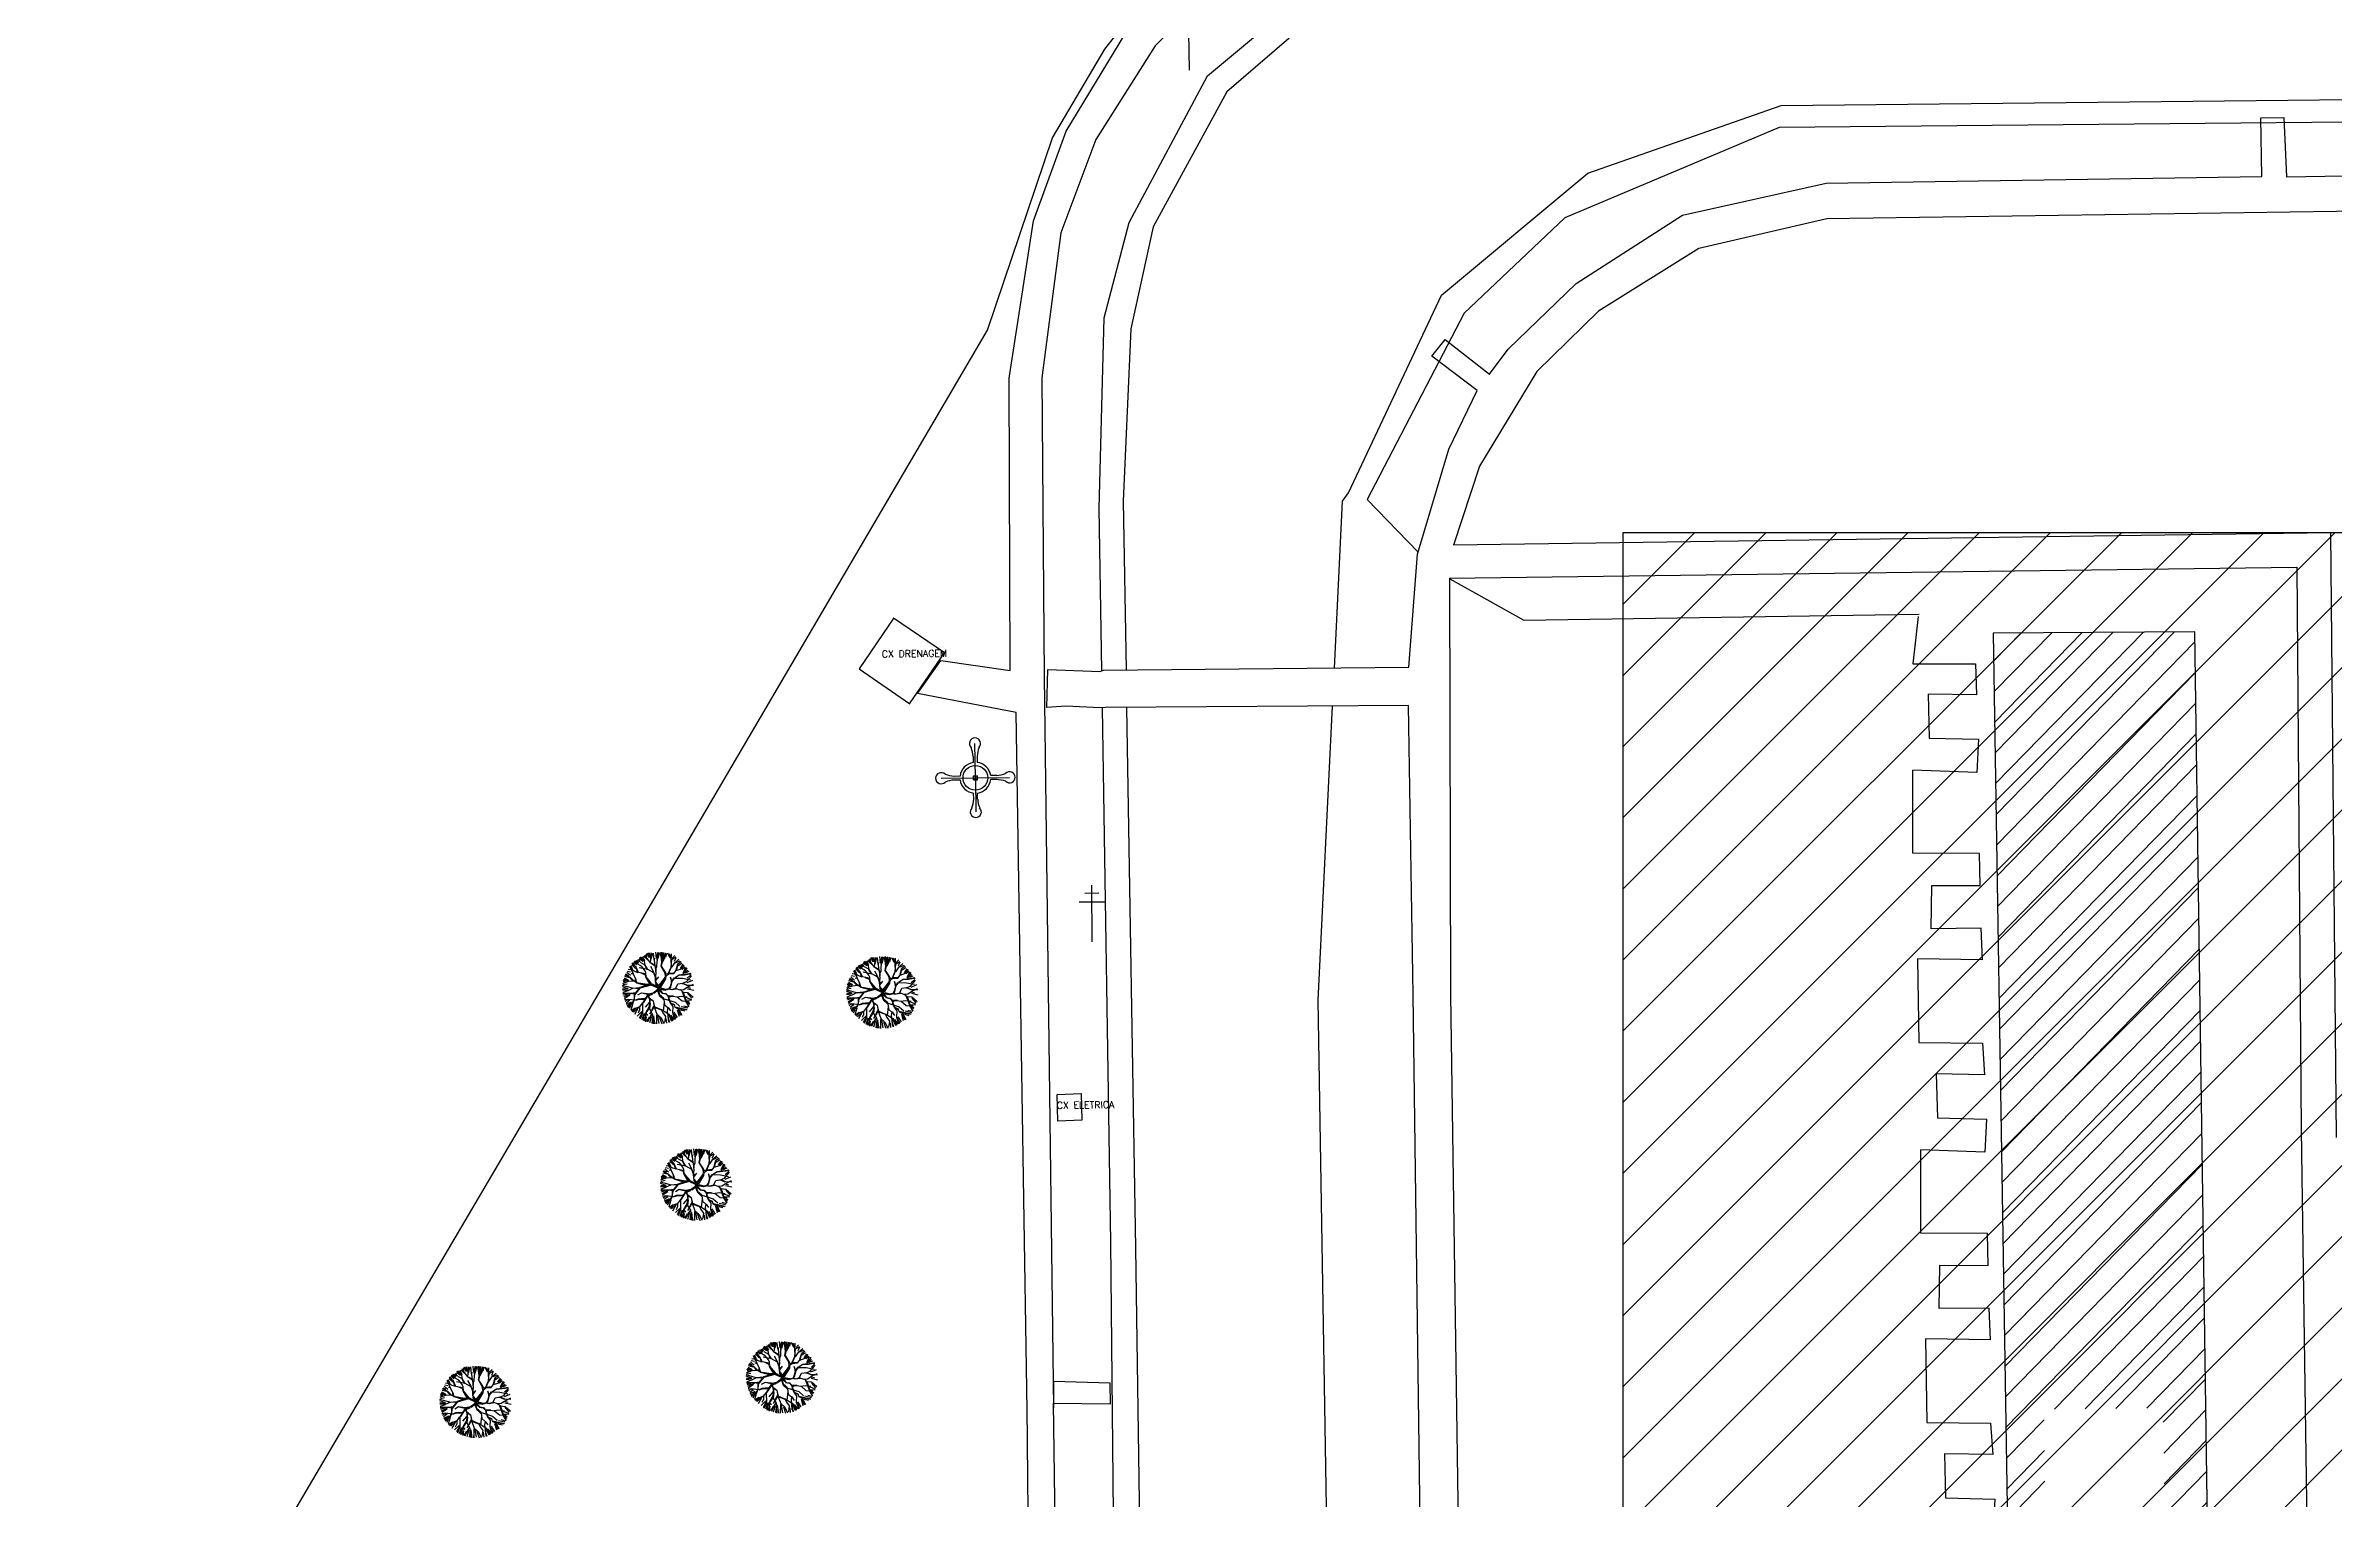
# Model space of a CAD drawing. Header units: metres. Extents: x 341 to 459, y 1341 to 1425.
# Drawn here: x 448.306 to 450.232, y 1418.785 to 1420.009 of the extents above; entities that cross this region are included whole.
import ezdxf

# ---------------------------------------------------------------- set-up
doc = ezdxf.new("R2010")
doc.units = ezdxf.units.M
doc.linetypes.add('CONTINUO', pattern=[0])
for name, color, linetype in [('.', 1, 'Continuous'), ('AVR', 3, 'CONTINUO'), ('B.ACESSO', 8, 'CONTINUO'), ('TORNEIRA', 7, 'CONTINUO')]:
    doc.layers.add(name, color=color, linetype=linetype)
doc.styles.add('ROMANS', font='ROMANS.SHX')

# ---------------------------------------------------------------- blocks, each defined once
blk = doc.blocks.new('A$C08C43EE7')
at = {"layer": 'AVR', "color": 252, "true_color": 0x939598}
for p, q in [((0.963, 2.871), (1.023, 2.803)), ((1.043, 2.761), (1.024, 2.903)), ((1.084, 2.902), (1.228, 2.674)), ((1.276, 2.632), (1.133, 2.928)), ((1.22, 2.939), (1.266, 2.773)), ((1.276, 2.832), (1.256, 2.96)), ((1.276, 2.96), (1.288, 2.839)), ((1.282, 2.599), (1.301, 2.967)), ((1.398, 2.749), (1.327, 2.96)), ((1.404, 2.754), (1.43, 2.98)), ((1.485, 2.742), (1.568, 2.978)), ((1.485, 2.97), (1.485, 2.742)), ((1.501, 2.561), (1.624, 2.98)), ((1.667, 2.947), (1.697, 2.781)), ((1.785, 2.742), (1.7, 2.973)), ((1.788, 2.841), (1.849, 2.947)), ((1.788, 2.939), (1.788, 2.841)), ((1.791, 2.749), (1.888, 2.922)), ((1.947, 2.894), (1.842, 2.72)), ((1.947, 2.682), (2.001, 2.871)), ((0.316, 1.833), (0.077, 1.943)), ((0.304, 2.008), (0.099, 2.031)), ((0.288, 1.871), (0.107, 1.985)), ((0.283, 2.027), (0.129, 2.09)), ((0.44, 2.068), (0.145, 2.129)), ((0.433, 2.099), (0.175, 2.189)), ((0.463, 2.148), (0.212, 2.258)), ((0.463, 2.155), (0.238, 2.265)), ((0.508, 2.155), (0.257, 2.29)), ((0.463, 2.027), (0.283, 2.027)), ((0.53, 2.174), (0.341, 2.371)), ((0.458, 2.02), (0.361, 1.949)), ((0.682, 2.334), (0.41, 2.485)), ((0.593, 2.271), (0.463, 2.341)), ((0.869, 2.148), (0.463, 2.148)), ((0.709, 1.884), (0.463, 2.027)), ((0.657, 1.878), (0.464, 2.02)), ((0.501, 2.531), (0.682, 2.334)), ((0.657, 2.439), (0.521, 2.587)), ((0.576, 2.622), (0.682, 2.454)), ((0.863, 2.548), (0.586, 2.639)), ((0.709, 2.271), (0.593, 2.271)), ((0.721, 2.278), (0.657, 2.439)), ((0.667, 2.697), (0.789, 2.622)), ((0.915, 1.852), (0.702, 2.039)), ((0.869, 2.561), (0.709, 2.761)), ((0.882, 2.155), (0.721, 2.278)), ((0.734, 2.761), (0.863, 2.594)), ((0.863, 2.594), (0.76, 2.787)), ((0.902, 2.574), (0.779, 2.8)), ((0.841, 2.819), (0.932, 2.606)), ((1.012, 2.491), (0.869, 2.561)), ((1.127, 1.994), (0.869, 2.148)), ((1.198, 1.917), (0.895, 2.123)), ((0.902, 2.826), (1.015, 2.674)), ((1.012, 2.503), (0.902, 2.574)), ((1.03, 2.697), (0.992, 2.774)), ((0.998, 2.445), (1.043, 2.761)), ((0.998, 2.445), (1.05, 2.278)), ((1.05, 2.329), (0.998, 2.445)), ((1.127, 2.496), (1.012, 2.503)), ((1.224, 2.478), (1.012, 2.491)), ((1.05, 2.278), (1.043, 2.058)), ((1.07, 2.045), (1.05, 2.329)), ((1.178, 1.917), (1.088, 1.865)), ((1.256, 2.491), (1.127, 2.496)), ((1.256, 1.91), (1.127, 1.994)), ((1.231, 1.846), (1.198, 1.917)), ((1.301, 2.193), (1.211, 2.355)), ((1.507, 2.252), (1.224, 2.478)), ((1.236, 1.936), (1.294, 2.187)), ((1.256, 2.491), (1.282, 2.651)), ((1.263, 1.929), (1.301, 2.193)), ((1.282, 2.651), (1.276, 2.832)), ((1.276, 2.509), (1.282, 2.464)), ((1.308, 2.433), (1.282, 2.599)), ((1.527, 2.258), (1.308, 2.433)), ((1.494, 2.561), (1.404, 2.754)), ((1.482, 2.296), (1.501, 2.554)), ((1.52, 2.271), (1.494, 2.561)), ((1.63, 1.774), (1.507, 2.252)), ((1.617, 1.962), (1.527, 2.258)), ((1.61, 2.007), (1.72, 2.368)), ((1.649, 1.936), (1.617, 1.962)), ((1.655, 1.756), (1.624, 1.929)), ((1.63, 1.968), (1.668, 2.123)), ((1.649, 1.949), (1.733, 2.393)), ((1.668, 1.756), (1.649, 1.936)), ((1.668, 1.826), (1.958, 1.994)), ((1.682, 1.787), (1.913, 1.942)), ((1.688, 1.756), (1.971, 1.981)), ((1.733, 2.393), (1.798, 2.484)), ((1.74, 2.374), (1.881, 2.419)), ((1.758, 2.413), (1.888, 2.426)), ((1.798, 2.484), (1.785, 2.742)), ((1.798, 2.523), (1.958, 2.645)), ((1.803, 2.484), (1.958, 2.639)), ((1.881, 2.419), (2.094, 2.516)), ((1.958, 2.639), (2.061, 2.864)), ((1.958, 1.994), (2.087, 2.007)), ((1.971, 1.981), (2.139, 1.994)), ((2.031, 2.705), (2.099, 2.826)), ((2.031, 2.636), (2.167, 2.788)), ((2.049, 2.007), (2.126, 2.181)), ((2.087, 2.007), (2.113, 2.09)), ((2.094, 2.516), (2.416, 2.664)), ((2.101, 2.523), (2.113, 2.606)), ((2.113, 2.09), (2.159, 2.296)), ((2.139, 1.994), (2.236, 2.032)), ((2.152, 2.31), (2.216, 2.491)), ((2.159, 2.296), (2.377, 2.4)), ((2.171, 2.336), (2.37, 2.393)), ((2.182, 2.629), (2.213, 2.765)), ((2.216, 2.491), (2.267, 2.561)), ((2.236, 2.032), (2.416, 2.168)), ((2.267, 2.561), (2.294, 2.735)), ((2.275, 1.91), (2.352, 2.265)), ((2.281, 1.904), (2.462, 2.02)), ((2.288, 2.531), (2.44, 2.614)), ((2.288, 1.949), (2.468, 2.026)), ((2.334, 2.425), (2.486, 2.576)), ((2.377, 2.4), (2.538, 2.568)), ((2.416, 2.168), (2.538, 2.381)), ((2.435, 2.464), (2.551, 2.548)), ((2.435, 2.451), (2.565, 2.523)), ((2.462, 2.02), (2.623, 2.04)), ((2.468, 2.02), (2.578, 2.214)), ((2.478, 2.379), (2.599, 2.485)), ((2.538, 2.381), (2.641, 2.458)), ((2.538, 2.303), (2.667, 2.409)), ((2.558, 1.795), (2.784, 1.955)), ((2.569, 2.28), (2.675, 2.356)), ((2.599, 2.228), (2.705, 2.303)), ((2.614, 2.099), (2.72, 2.265)), ((2.623, 2.04), (2.777, 2.246)), ((2.623, 2.04), (2.81, 2.207)), ((2.66, 2.023), (2.818, 2.129)), ((2.675, 1.909), (2.834, 2.083)), ((2.781, 1.864), (2.963, 1.932)), ((2.784, 1.955), (2.926, 1.962)), ((2.796, 1.97), (2.886, 2.031)), ((0, 1.562), (0.374, 1.55)), ((0.265, 1.44), (0.001, 1.356)), ((0.393, 1.55), (0.006, 1.582)), ((0.341, 1.697), (0.008, 1.652)), ((0.25, 1.381), (0.012, 1.265)), ((0.239, 1.736), (0.013, 1.71)), ((0.341, 1.53), (0.023, 1.478)), ((0.026, 1.736), (0.155, 1.743)), ((0.228, 1.175), (0.031, 1.152)), ((0.329, 1.724), (0.032, 1.775)), ((0.303, 1.195), (0.052, 1.234)), ((0.319, 1.78), (0.054, 1.871)), ((0.168, 1.079), (0.058, 1.053)), ((0.232, 1.079), (0.071, 1.034)), ((0.372, 1.061), (0.114, 0.947)), ((0.406, 1.053), (0.129, 0.886)), ((0.361, 1.092), (0.135, 1.085)), ((0.364, 0.985), (0.182, 0.848)), ((0.535, 1.117), (0.232, 1.079)), ((0.412, 1.549), (0.25, 1.381)), ((0.458, 1.305), (0.303, 1.195)), ((0.438, 1.743), (0.316, 1.833)), ((0.432, 1.743), (0.329, 1.724)), ((0.606, 1.356), (0.406, 1.053)), ((0.721, 1.659), (0.412, 1.549)), ((0.735, 1.659), (0.419, 1.865)), ((0.632, 1.859), (0.432, 1.743)), ((0.599, 1.369), (0.458, 1.305)), ((0.909, 1.24), (0.528, 1.285)), ((0.677, 1.092), (0.535, 1.117)), ((0.683, 1.085), (0.535, 0.989)), ((0.689, 1.64), (0.586, 1.362)), ((0.722, 1.633), (0.599, 1.369)), ((0.612, 1.749), (0.76, 1.672)), ((0.87, 1.833), (0.632, 1.859)), ((0.857, 1.852), (0.657, 1.878)), ((0.799, 1.227), (0.677, 1.092)), ((0.902, 1.839), (0.709, 1.884)), ((0.967, 1.704), (0.721, 1.659)), ((0.728, 1.64), (0.954, 1.691)), ((0.851, 0.982), (0.728, 0.886)), ((0.741, 0.879), (0.851, 0.956)), ((0.851, 0.956), (0.786, 0.827)), ((1.037, 1.253), (0.799, 1.227)), ((0.877, 0.976), (0.806, 0.827)), ((1.044, 1.06), (0.851, 0.982)), ((1.057, 1.046), (0.877, 0.976)), ((1.037, 1.839), (0.889, 1.839)), ((1.05, 1.246), (0.896, 0.789)), ((1.088, 1.865), (0.902, 1.839)), ((1.063, 1.859), (0.966, 1.704)), ((1.101, 1.865), (0.967, 1.704)), ((1.179, 1.433), (1.005, 1.253)), ((1.186, 1.427), (1.037, 1.253)), ((1.147, 1.072), (1.044, 1.06)), ((1.134, 1.034), (1.057, 1.046)), ((1.063, 1.253), (1.218, 1.433)), ((1.185, 1.891), (1.101, 1.865)), ((1.134, 1.072), (1.154, 0.879)), ((1.25, 1.169), (1.147, 1.079)), ((1.218, 1.131), (1.147, 1.072)), ((1.154, 0.853), (1.16, 1.066)), ((1.379, 1.511), (1.179, 1.433)), ((1.185, 1.891), (1.263, 1.711)), ((1.398, 1.485), (1.186, 1.427)), ((1.263, 1.156), (1.218, 1.131)), ((1.282, 1.684), (1.236, 1.904)), ((1.282, 1.337), (1.25, 1.169)), ((1.294, 1.704), (1.256, 1.91)), ((1.289, 1.305), (1.263, 1.156)), ((1.405, 1.491), (1.276, 1.672)), ((1.391, 1.536), (1.282, 1.684)), ((1.493, 1.485), (1.289, 1.305)), ((1.398, 1.562), (1.294, 1.704)), ((1.295, 1.33), (1.424, 1.504)), ((1.456, 1.491), (1.295, 1.33)), ((1.501, 1.485), (1.391, 1.536)), ((1.501, 1.485), (1.398, 1.562)), ((1.456, 1.44), (1.411, 1.182)), ((1.493, 1.485), (1.418, 1.169)), ((1.418, 1.169), (1.456, 1.008)), ((1.444, 1.001), (1.431, 0.905)), ((1.463, 0.982), (1.437, 0.911)), ((1.501, 1.375), (1.444, 1.175)), ((1.444, 1.175), (1.469, 1.021)), ((1.456, 1.008), (1.534, 0.963)), ((1.469, 1.021), (1.56, 0.976)), ((1.493, 1.485), (1.63, 1.774)), ((1.493, 1.485), (1.655, 1.756)), ((1.493, 1.485), (1.534, 1.375)), ((1.54, 1.523), (1.527, 1.485)), ((1.527, 1.485), (1.552, 1.381)), ((1.534, 1.375), (1.881, 1.155)), ((1.534, 0.963), (1.779, 0.892)), ((1.552, 1.381), (1.565, 1.485)), ((1.56, 0.976), (1.746, 0.918)), ((1.565, 1.562), (1.668, 1.736)), ((1.565, 1.485), (1.565, 1.562)), ((1.566, 1.504), (1.695, 1.588)), ((1.572, 1.479), (1.669, 1.556)), ((1.579, 1.465), (1.953, 1.175)), ((1.579, 1.433), (1.868, 1.214)), ((1.585, 1.368), (1.579, 1.433)), ((1.862, 1.188), (1.585, 1.368)), ((1.598, 1.453), (1.746, 1.575)), ((1.868, 1.214), (1.617, 1.375)), ((1.669, 1.556), (1.759, 1.588)), ((1.946, 0.963), (1.708, 0.93)), ((1.746, 1.575), (1.811, 1.575)), ((1.759, 1.588), (1.959, 1.588)), ((1.785, 0.918), (1.946, 0.963)), ((1.811, 1.575), (1.972, 1.459)), ((1.849, 1.556), (1.985, 1.582)), ((1.953, 1.175), (1.862, 1.188)), ((1.881, 1.155), (2.004, 1.149)), ((1.94, 1.588), (2.139, 1.665)), ((1.959, 1.588), (2.088, 1.562)), ((1.971, 1.175), (2.036, 1.175)), ((2.004, 1.149), (2.087, 1.046)), ((2.011, 1.588), (2.146, 1.665)), ((2.036, 1.175), (2.171, 1.207)), ((2.068, 1.137), (2.113, 1.046)), ((2.074, 1.137), (2.204, 1.2)), ((2.082, 1.04), (2.094, 0.827)), ((2.087, 1.046), (2.377, 0.917)), ((2.088, 1.562), (2.404, 1.588)), ((2.12, 0.827), (2.101, 1.034)), ((2.113, 1.046), (2.37, 0.937)), ((2.139, 1.665), (2.281, 1.904)), ((2.159, 1.665), (2.397, 1.788)), ((2.171, 1.207), (2.416, 1.35)), ((2.198, 1.562), (2.333, 1.556)), ((2.204, 1.2), (2.41, 1.33)), ((2.301, 1.575), (2.397, 1.524)), ((2.397, 1.524), (2.591, 1.511)), ((2.404, 1.588), (2.558, 1.795)), ((2.41, 1.33), (2.583, 1.298)), ((2.416, 1.35), (2.565, 1.317)), ((2.423, 1.594), (2.662, 1.62)), ((2.455, 1.607), (2.571, 1.807)), ((2.565, 1.317), (2.892, 1.35)), ((2.571, 1.795), (2.971, 1.749)), ((2.583, 1.298), (2.848, 1.188)), ((2.829, 1.169), (2.59, 1.285)), ((2.591, 1.511), (2.99, 1.44)), ((2.874, 1.375), (2.603, 1.323)), ((2.662, 1.62), (2.752, 1.614)), ((2.667, 1.515), (2.985, 1.485)), ((2.675, 1.644), (2.963, 1.659)), ((2.69, 1.295), (2.97, 1.288)), ((2.706, 0.924), (2.925, 0.994)), ((2.72, 1.758), (2.963, 1.697)), ((2.72, 1.478), (2.985, 1.394)), ((2.743, 1.538), (3, 1.569)), ((2.743, 0.97), (2.948, 1.068)), ((2.758, 1.25), (2.985, 1.243)), ((2.781, 1.857), (2.97, 1.857)), ((2.781, 1.803), (2.97, 1.811)), ((2.796, 1.144), (2.932, 1.106)), ((2.944, 1.137), (2.829, 1.169)), ((2.957, 1.155), (2.835, 1.182)), ((2.848, 1.188), (2.97, 1.182)), ((2.996, 1.362), (2.874, 1.375)), ((2.892, 1.35), (2.99, 1.317)), ((2.996, 1.343), (2.919, 1.355)), ((0.47, 0.905), (0.18, 0.815)), ((0.309, 0.827), (0.18, 0.801)), ((0.2, 0.776), (0.309, 0.827)), ((0.213, 0.75), (0.451, 0.892)), ((0.478, 0.848), (0.258, 0.705)), ((0.584, 0.697), (0.319, 0.629)), ((0.599, 0.674), (0.349, 0.568)), ((0.606, 0.634), (0.361, 0.518)), ((0.728, 0.886), (0.47, 0.905)), ((0.576, 0.568), (0.53, 0.386)), ((0.651, 0.698), (0.573, 0.318)), ((0.709, 0.789), (0.586, 0.292)), ((0.696, 0.795), (0.606, 0.634)), ((0.72, 0.531), (0.652, 0.265)), ((0.806, 0.827), (0.696, 0.795)), ((0.75, 0.417), (0.698, 0.25)), ((0.838, 0.299), (0.703, 0.215)), ((0.896, 0.789), (0.722, 0.589)), ((0.895, 0.288), (0.796, 0.189)), ((1.315, 0.447), (0.838, 0.299)), ((0.902, 0.28), (0.857, 0.166)), ((0.87, 0.312), (1.353, 0.486)), ((0.947, 0.486), (0.928, 0.202)), ((1.121, 0.692), (0.947, 0.486)), ((0.986, 0.311), (0.97, 0.099)), ((1.106, 0.348), (1.008, 0.106)), ((1.251, 0.257), (1.054, 0.091)), ((1.302, 0.254), (1.102, 0.034)), ((1.154, 0.879), (1.121, 0.692)), ((1.154, 0.518), (1.121, 0.279)), ((1.128, 0.705), (1.154, 0.518)), ((1.321, 0.447), (1.302, 0.254)), ((1.424, 0.563), (1.321, 0.447)), ((1.455, 0.265), (1.387, 0)), ((1.476, 0.737), (1.418, 0.576)), ((1.418, 0.576), (1.431, 0.415)), ((1.431, 0.905), (1.463, 0.724)), ((1.431, 0.415), (1.515, 0.279)), ((1.437, 0.911), (1.482, 0.75)), ((1.515, 0.279), (1.476, 0.131)), ((1.482, 0.75), (1.669, 0.66)), ((1.521, 0.279), (1.65, 0.009)), ((1.675, 0.441), (1.604, 0.286)), ((1.611, 0.273), (1.604, 0.002)), ((1.695, 0.447), (1.611, 0.273)), ((1.669, 0.66), (1.695, 0.447)), ((1.682, 0.499), (1.675, 0.441)), ((1.695, 0.447), (1.753, 0.299)), ((1.713, 0.273), (1.811, 0.038)), ((1.753, 0.299), (1.998, 0.092)), ((1.779, 0.918), (1.914, 0.808)), ((1.779, 0.892), (1.908, 0.789)), ((1.895, 0.466), (1.824, 0.137)), ((1.908, 0.789), (1.895, 0.466)), ((1.902, 0.265), (2.031, 0.121)), ((1.92, 0.801), (2.043, 0.608)), ((2.03, 0.582), (2.043, 0.382)), ((2.062, 0.105), (2.036, 0.37)), ((2.043, 0.608), (2.062, 0.415)), ((2.043, 0.382), (2.088, 0.112)), ((2.056, 0.415), (2.107, 0.112)), ((2.062, 0.415), (2.326, 0.26)), ((2.094, 0.827), (2.217, 0.731)), ((2.114, 0.439), (2.356, 0.318)), ((2.122, 0.334), (2.182, 0.182)), ((2.13, 0.334), (2.235, 0.243)), ((2.217, 0.731), (2.288, 0.505)), ((2.236, 0.711), (2.494, 0.641)), ((2.249, 0.731), (2.507, 0.647)), ((2.273, 0.477), (2.379, 0.356)), ((2.288, 0.505), (2.449, 0.382)), ((2.311, 0.545), (2.478, 0.432)), ((2.359, 0.911), (2.565, 0.769)), ((2.37, 0.937), (2.686, 0.898)), ((2.377, 0.917), (2.706, 0.924)), ((2.432, 0.636), (2.531, 0.485)), ((2.507, 0.647), (2.597, 0.511)), ((2.561, 0.735), (2.629, 0.553)), ((2.565, 0.769), (2.694, 0.602)), ((2.614, 0.788), (2.773, 0.72)), ((2.686, 0.898), (2.789, 0.736)), ((2.728, 0.894), (2.849, 0.773)), ((2.766, 0.91), (2.925, 0.91))]:
    blk.add_line(p, q, dxfattribs=at)
blk = doc.blocks.new('A$C003F03EF')
at = {"layer": 'TORNEIRA', "color": 4}
for p, q in [((0.376, 0.376), (0.376, 0.7)), ((0.358, 0.578), (0.358, 0.521)), ((0.395, 0.578), (0.395, 0.521)), ((0.053, 0.376), (0.7, 0.376)), ((0.175, 0.395), (0.232, 0.395)), ((0.175, 0.358), (0.232, 0.358)), ((0.358, 0.395), (0.395, 0.395)), ((0.358, 0.358), (0.358, 0.395)), ((0.358, 0.358), (0.395, 0.358)), ((0.358, 0.175), (0.358, 0.232)), ((0.376, 0.376), (0.376, 0.053)), ((0.395, 0.358), (0.395, 0.395)), ((0.395, 0.175), (0.395, 0.232)), ((0.578, 0.395), (0.521, 0.395)), ((0.578, 0.358), (0.521, 0.358))]:
    blk.add_line(p, q, dxfattribs=at)
for radius in [0.117, 0.0185]:
    blk.add_circle((0.376, 0.376), radius, dxfattribs=at)
for centre, radius, start, end in [((0.376, 0.7), 0.0526, 314.3592, 225.6408), ((0.098, 0.566), 0.26, 2.6117, 21.7341), ((0.683, 0.56), 0.288, 159.2137, 176.5604), ((0.376, 0.376), 0.146, 97.2922, 172.7078), ((0.376, 0.376), 0.146, 7.2922, 82.7078), ((0.053, 0.376), 0.0526, 44.3592, 315.6408), ((0.187, 0.655), 0.26, 248.2659, 267.3883), ((0.192, 0.07), 0.288, 93.4396, 110.7863), ((0.376, 0.376), 0.146, 187.2922, 262.7078), ((0.376, 0.376), 0.146, 277.2922, 352.7078), ((0.566, 0.655), 0.26, 272.6117, 291.7341), ((0.56, 0.07), 0.288, 69.2137, 86.5604), ((0.7, 0.376), 0.0526, 224.3592, 135.6408), ((0.376, 0.053), 0.0526, 134.3592, 45.6408), ((0.07, 0.192), 0.288, 339.2137, 356.5604), ((0.655, 0.187), 0.26, 182.6117, 201.7341)]:
    blk.add_arc(centre, radius, start, end, dxfattribs=at)
blk = doc.blocks.new('sde')
at = {"layer": 'B.ACESSO'}
h = blk.add_hatch(dxfattribs=at)
h.set_pattern_fill('ANSI31', color=256, scale=0.004328, angle=0.7014, style=0)
h.set_pattern_definition([(45.7013538, (-125.974071, -600.877505), (-0.0098355417, 0.00959764944), [])])
h.paths.add_polyline_path([(334.5279, 227.6401), (334.5522, 226.0747), (334.6773, 226.0754), (334.6551, 227.6408)])
h.paths.add_polyline_path([(334.5599, 227.15), (334.6351, 227.1509), (334.6416, 226.6148), (334.5664, 226.6139)])
for p, q in [((333.9671, 228.0087, -0.295), (334.3587, 228.5124, -0.295)), ((334.067, 228.0791, -0.2881), (333.9988, 228.0107, -0.2881)), ((334.0318, 227.9919, -0.293), (334.1317, 228.0751, -0.293)), ((334.1392, 228.0637, -0.294), (334.0442, 227.9818, -0.294)), ((333.9427, 227.957, -0.4876), (333.984, 228.0249, -0.4876)), ((334.0205, 227.9954, -0.2938), (334.02, 228.0313, -0.2938)), ((333.9341, 227.9528, -0.295), (333.9671, 228.0087, -0.295)), ((333.9988, 228.0107, -0.2881), (333.9615, 227.9516, -0.2881)), ((333.9825, 227.8993, -0.293), (334.0318, 227.9919, -0.293)), ((334.0442, 227.9818, -0.294), (333.9976, 227.8966, -0.294)), ((334.394, 227.9731, -0.295), (334.8487, 227.978, -0.295)), ((334.2719, 227.9303, -0.295), (334.394, 227.9731, -0.295)), ((334.8484, 227.9634, -0.2928), (334.3928, 227.9593, -0.2928)), ((334.6967, 227.9653, -0.295), (334.7113, 227.9656, -0.295)), ((334.6973, 227.9282, -0.295), (334.6967, 227.9653, -0.295)), ((334.7113, 227.9656, -0.295), (334.713, 227.928, -0.295)), ((333.893, 227.8313, -0.295), (333.9341, 227.9528, -0.295)), ((333.9221, 227.9002, -0.4876), (333.9427, 227.957, -0.4876)), ((333.9615, 227.9516, -0.2881), (333.9393, 227.8928, -0.2881)), ((334.3928, 227.9593, -0.2928), (334.2574, 227.9023, -0.2928)), ((334.1797, 227.8534, -0.295), (334.2719, 227.9303, -0.295)), ((334.3317, 227.9038, -0.295), (334.4225, 227.9241, -0.295)), ((334.4225, 227.9241, -0.295), (334.6973, 227.9282, -0.295)), ((334.713, 227.928, -0.295), (334.8908, 227.9316, -0.295)), ((334.908, 227.9086, -0.295), (334.4228, 227.9016, -0.295)), ((333.9068, 227.8009, -0.4876), (333.9221, 227.9002, -0.4876)), ((333.9393, 227.8928, -0.2881), (333.9273, 227.8012, -0.2881)), ((333.9666, 227.839, -0.293), (333.9825, 227.8993, -0.293)), ((333.9976, 227.8966, -0.294), (333.9836, 227.8322, -0.294)), ((334.2574, 227.9023, -0.2928), (334.1939, 227.8421, -0.2928)), ((334.2645, 227.8607, -0.295), (334.3317, 227.9038, -0.295)), ((334.4228, 227.9016, -0.295), (334.3421, 227.8829, -0.295)), ((334.3421, 227.8829, -0.295), (334.2788, 227.8433, -0.295)), ((334.2217, 227.8192, -0.295), (334.2645, 227.8607, -0.295)), ((334.1208, 227.7285, -0.295), (334.1797, 227.8534, -0.295)), ((333.9636, 227.7188, -0.293), (333.9666, 227.839, -0.293)), ((333.9836, 227.8322, -0.294), (333.9787, 227.7234, -0.294)), ((334.1939, 227.8421, -0.2928), (334.1326, 227.7244, -0.2928)), ((334.2788, 227.8433, -0.295), (334.2397, 227.8051, -0.295)), ((333.6223, 227.3692, -0.295), (333.893, 227.8313, -0.295)), ((334.1736, 227.8149, -0.295), (334.182, 227.8253, -0.295)), ((334.182, 227.8253, -0.295), (334.2099, 227.8035, -0.295)), ((334.2099, 227.8035, -0.295), (334.2217, 227.8192, -0.295)), ((334.2022, 227.7931, -0.295), (334.1736, 227.8149, -0.295)), ((334.2397, 227.8051, -0.295), (334.2036, 227.7455, -0.295)), ((333.9074, 227.6165, -0.4876), (333.9068, 227.8009, -0.4876)), ((333.9273, 227.8012, -0.2881), (333.9288, 227.6125, -0.2881)), ((334.1842, 227.7562, -0.295), (334.2022, 227.7931, -0.295)), ((334.1645, 227.6898, -0.295), (334.1842, 227.7562, -0.295)), ((334.2036, 227.7455, -0.295), (334.1872, 227.6955, -0.295)), ((333.9652, 227.6162, -0.293), (333.9636, 227.7188, -0.293)), ((333.9787, 227.7234, -0.294), (333.9805, 227.6168, -0.294)), ((334.112, 227.618, -0.295), (334.1171, 227.7234, -0.295)), ((334.1171, 227.7234, -0.295), (334.1208, 227.7285, -0.295)), ((334.1326, 227.7244, -0.2928), (334.1649, 227.6912, -0.2928)), ((334.741, 227.7033, -0.292), (334.1872, 227.6955, -0.292)), ((334.7446, 227.3216, -0.292), (334.741, 227.7033, -0.292)), ((334.159, 227.6185, -0.295), (334.1645, 227.6898, -0.295)), ((334.1847, 227.6748, -0.295), (334.7195, 227.6816, -0.295)), ((334.1847, 227.6748, -0.295), (334.1853, 227.4117, -0.295)), ((334.1849, 227.6744, -0.2928), (334.2316, 227.6482, -0.2928)), ((334.7195, 227.6816, -0.295), (334.7222, 227.3265, -0.295)), ((333.834, 227.6497, -0.2891), (333.812, 227.6174, -0.2891)), ((333.866, 227.6275, -0.2891), (333.8338, 227.6494, -0.2891)), ((334.2316, 227.6482, -0.2928), (334.4811, 227.6519, -0.2928)), ((334.4804, 227.6506, -0.2883), (334.4772, 227.6207, -0.288)), ((334.6551, 227.6408, -0.2872), (334.5279, 227.6401, -0.2872)), ((334.5279, 227.6401, -0.2872), (334.5525, 226.0747, -0.2872)), ((334.6773, 226.0754, -0.2872), (334.6551, 227.6408, -0.2872)), ((333.812, 227.6174, -0.2891), (333.8441, 227.5955, -0.2891)), ((333.8439, 227.5953, -0.2891), (333.866, 227.6275, -0.2891)), ((333.8488, 227.6019, -0.4876), (333.8636, 227.6227, -0.4876)), ((333.8636, 227.6227, -0.4876), (333.9074, 227.6165, -0.4876)), ((333.9305, 227.593, -0.2936), (333.9312, 227.617, -0.2936)), ((333.9312, 227.617, -0.295), (333.9642, 227.6159, -0.295)), ((333.9642, 227.6159, -0.295), (333.9663, 227.6167, -0.295)), ((333.9663, 227.6167, -0.295), (334.159, 227.6185, -0.295)), ((334.4772, 227.6207, -0.288), (334.5166, 227.6207, -0.2879)), ((334.5166, 227.6207, -0.2879), (334.5173, 227.6011, -0.2891)), ((333.9112, 227.5899, -0.4876), (333.8488, 227.6019, -0.4876)), ((333.9288, 227.6125, -0.2881), (333.9348, 227.151, -0.2881)), ((334.5173, 227.6011, -0.2891), (334.4868, 227.6016, -0.2889)), ((334.4868, 227.6016, -0.2889), (334.4875, 227.5738, -0.2889)), ((333.9181, 227.1495, -0.4876), (333.9112, 227.5899, -0.4876)), ((333.9424, 227.594, -0.2936), (333.9305, 227.593, -0.2936)), ((333.9642, 227.5928, -0.2936), (333.9424, 227.594, -0.2936)), ((333.9676, 227.5931, -0.2936), (333.9642, 227.5928, -0.2936)), ((333.9708, 227.2554, -0.293), (333.9656, 227.5929, -0.293)), ((334.1587, 227.5944, -0.2936), (333.9676, 227.5931, -0.2936)), ((333.9808, 227.5931, -0.294), (333.9865, 227.2518, -0.294)), ((334.1017, 227.4083, -0.295), (334.1108, 227.594, -0.295)), ((334.1618, 227.4116, -0.2936), (334.1587, 227.5944, -0.2936)), ((334.4875, 227.5738, -0.2889), (334.5186, 227.573, -0.289)), ((334.5186, 227.573, -0.289), (334.5175, 227.5521, -0.289)), ((334.477, 227.5011, -0.2891), (334.477, 227.5536, -0.2891)), ((334.5175, 227.5521, -0.289), (334.477, 227.5536, -0.2891)), ((334.5191, 227.5009, -0.2891), (334.477, 227.5011, -0.2891)), ((334.5195, 227.4807, -0.2891), (334.5191, 227.5009, -0.2891)), ((333.9634, 227.4758, -0.2942), (333.9544, 227.4756, -0.2942)), ((333.9592, 227.4451, -0.2942), (333.9588, 227.481, -0.2942)), ((334.4887, 227.4534, -0.2891), (334.4891, 227.4808, -0.2891)), ((334.4891, 227.4808, -0.2891), (334.5195, 227.4807, -0.2891)), ((333.967, 227.4703, -0.2942), (333.9509, 227.4701, -0.2942)), ((334.5202, 227.4538, -0.2891), (334.4887, 227.4534, -0.2891)), ((334.521, 227.4338, -0.2891), (334.5202, 227.4538, -0.2891)), ((334.521, 227.4338, -0.2891), (334.48, 227.4344, -0.2886)), ((334.48, 227.4344, -0.2886), (334.4809, 227.3816, -0.2887)), ((334.1118, 226.8089, -0.295), (334.1017, 227.4083, -0.295)), ((334.1695, 226.8329, -0.2936), (334.1618, 227.4116, -0.2936)), ((334.1853, 227.4117, -0.295), (334.1936, 226.8327, -0.295)), ((334.4809, 227.3816, -0.2887), (334.5211, 227.3811, -0.2885)), ((334.5211, 227.3811, -0.2885), (334.5224, 227.3613, -0.2885)), ((333.2987, 226.8193, -0.295), (333.6223, 227.3692, -0.295)), ((334.5224, 227.3613, -0.2885), (334.4919, 227.3618, -0.2883)), ((334.4919, 227.3618, -0.2883), (334.4926, 227.334, -0.2884)), ((333.9371, 227.3488, -0.2936), (333.9522, 227.3494, -0.2936)), ((333.9375, 227.3319, -0.2936), (333.9371, 227.3488, -0.2936)), ((333.9522, 227.3494, -0.2932), (333.9525, 227.3325, -0.2932)), ((333.9525, 227.3325, -0.2932), (333.9375, 227.3319, -0.2932)), ((334.4926, 227.334, -0.2884), (334.5237, 227.3332, -0.2885)), ((334.5237, 227.3332, -0.2885), (334.5226, 227.3123, -0.2885)), ((334.7222, 227.3265, -0.295), (334.7291, 226.8465, -0.295)), ((334.4821, 227.2613, -0.2885), (334.4821, 227.3138, -0.2885)), ((334.5226, 227.3123, -0.2885), (334.4821, 227.3138, -0.2885)), ((333.9766, 226.7129, -0.293), (333.9708, 227.2554, -0.293)), ((334.5242, 227.2611, -0.2885), (334.4821, 227.2613, -0.2885)), ((334.5246, 227.2409, -0.2885), (334.5242, 227.2611, -0.2885)), ((333.9865, 227.2518, -0.294), (333.9939, 226.7131, -0.294)), ((334.4938, 227.2136, -0.2885), (334.4942, 227.241, -0.2885)), ((334.4942, 227.241, -0.2885), (334.5246, 227.2409, -0.2885)), ((334.5253, 227.214, -0.2885), (334.4938, 227.2136, -0.2885)), ((334.5261, 227.194, -0.2885), (334.5253, 227.214, -0.2885)), ((334.5261, 227.194, -0.2885), (334.485, 227.1946, -0.2881)), ((334.485, 227.1946, -0.2881), (334.486, 227.1418, -0.2882)), ((333.9705, 227.1666, -0.2902), (333.9346, 227.1677, -0.2902)), ((333.9346, 227.1677, -0.2902), (333.9348, 227.1539, -0.2902)), ((333.9483, 225.9982, -0.2902), (333.9348, 227.1539, -0.2902)), ((333.9348, 227.1539, -0.2902), (333.9707, 227.1535, -0.2902)), ((333.9707, 227.1535, -0.2902), (333.9705, 227.1666, -0.2902)), ((333.9221, 226.7262, -0.4876), (333.9181, 227.1513, -0.4876)), ((334.486, 227.1418, -0.2882), (334.5262, 227.1413, -0.288)), ((334.5262, 227.1413, -0.288), (334.5275, 227.1215, -0.288)), ((334.5275, 227.1215, -0.288), (334.497, 227.122, -0.2878)), ((334.497, 227.122, -0.2878), (334.4977, 227.0942, -0.2878)), ((334.4977, 227.0942, -0.2878), (334.5288, 227.0934, -0.2879)), ((334.5288, 227.0934, -0.2879), (334.5277, 227.0725, -0.288))]:
    blk.add_line(p, q, dxfattribs=at)
for name, p, xscale, yscale, zscale, rotation in [('A$C003F03EF', (333.8606, 227.5233, -0.2932), 0.06676803810140716, 0.06676803810140716, 0.06676803810140716, 0.7013537601957969), ('A$C08C43EE7', (333.7079, 227.3936, -0.2928), 0.01510945324038358, 0.01510945324038358, 0.01510945324038358, 90.70135376019579), ('A$C08C43EE7', (333.8493, 227.3908, -0.292), 0.01510945324038358, 0.01510945324038358, 0.01510945324038358, 90.70135376019579), ('A$C08C43EE7', (333.7319, 227.2695, -0.292), 0.01510945324038358, 0.01510945324038358, 0.01510945324038358, 90.70135376019579), ('A$C08C43EE7', (333.786, 227.1478, -0.2936), 0.01510945324038358, 0.01510945324038358, 0.01510945324038358, 90.70135376019579), ('A$C08C43EE7', (333.5926, 227.1323, -0.2944), 0.01510945324038358, 0.01510945324038358, 0.01510945324038358, 90.70135376019579)]:
    blk.add_blockref(name, p, dxfattribs=dict(at, xscale=xscale, yscale=yscale, zscale=zscale, rotation=rotation))
at = {"layer": 'B.ACESSO', "char_height": 0.004328, "attachment_point": 1, "rotation": 0.7014, "style": 'ROMANS'}
for s, insert, width in [('CX DRENAGEM', (333.8263, 227.629, -0.4876), 0.688409), ('CX ELETRICA', (333.9367, 227.3441, -0.4876), 1.024271)]:
    blk.add_mtext(s, dxfattribs=dict(at, insert=insert, width=width))

msp = doc.modelspace()

# ---------------------------------------------------------------- hatches: boundary and pattern name
at = {"layer": '.'}
h = msp.add_hatch(dxfattribs=at)
h.set_pattern_fill('ANSI31', color=3, scale=0.013333)
h.set_pattern_definition([(45, (-177.09403, -473.465306), (-0.0299341871, 0.0299341871), [])])
h.paths.add_polyline_path([(450.2653, 1419.5988), (449.6337, 1419.5988), (449.6337, 1416.9171), (451.1174, 1416.9171), (451.1174, 1417.2517), (450.2653, 1417.2517)])

# ---------------------------------------------------------------- linework, layer by layer
at = {"elevation": -0.3894}
msp.add_lwpolyline([(450.2653, 1419.5988), (449.6337, 1419.5988), (449.6337, 1416.9171), (451.1174, 1416.9171), (451.1174, 1417.2517), (450.2653, 1417.2517)], close=True, dxfattribs=at)

# ---------------------------------------------------------------- block references
at = {"color": 10, "xscale": 1.333333333333339, "yscale": 1.333333333333339, "zscale": 1.333333333333339}
msp.add_blockref('sde', (3.9083, 1115.9943), dxfattribs=at)

doc.saveas('drawing.dxf')
